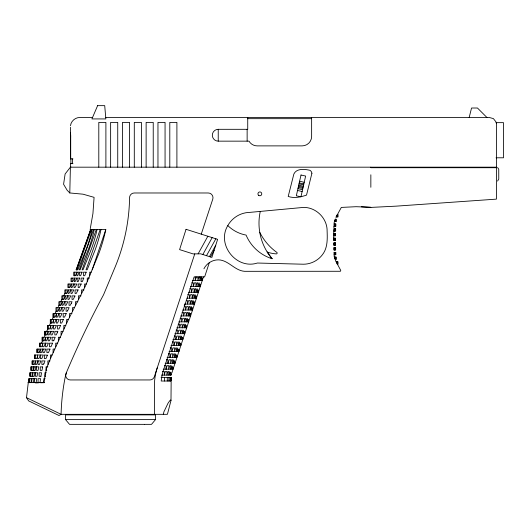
<?xml version="1.0" encoding="UTF-8"?>
<svg xmlns="http://www.w3.org/2000/svg" width="530" height="530" viewBox="0 0 530 530"><rect width="100%" height="100%" fill="white"/><g stroke="black" fill="none" stroke-linecap="round" stroke-linejoin="round"><path stroke-width="0.79" d="M333.642 236.479L333.635 240.534L335.523 240.534L335.523 238.169L333.635 238.169M90.279 228.609L92.929 213.577L94.082 197.345L83.038 194.185L69.794 192.96L70.397 167.182L496.398 167.182M333.887 227.814L334.218 222.044M171.144 381.978L170.991 400.488L167.42 414.327L61.083 414.327L26.5 397.666L28.262 382.633M31.297 382.633L31.793 378.996M33.39 382.633L33.94 378.678M36.133 382.633L36.689 378.678L28.872 378.678L28.872 382.633M40.008 382.633L40.578 378.678L38.087 378.678L38.087 382.633M32.211 376.307L32.794 372.762L32.834 376.307M34.894 372.762L34.304 376.307L29.885 376.307L29.885 372.762L37.65 372.762L37.054 376.307L35.43 376.307L35.43 372.762M33.211 370.391L33.874 366.839M35.98 366.839L35.318 370.391L30.972 370.391L30.972 366.839L38.743 366.839L38.08 370.391L36.557 370.391L36.557 366.839M70.477 125.716C71.007 121.132 75.253 117.408 79.864 117.481L92.538 117.481M90.04 229.576L105.795 229.576L105.278 232.034A168.772 168.772 0 0 1 98.858 253.486L85.376 286.147L67.641 321.008L50.973 357.511L46.448 368.476L43.824 382.633L43.824 378.678L45.123 378.678M90.126 231.279L90.266 230.669M90.776 231.477L91.213 229.576M92.154 229.576L91.451 232.604A148.665 148.665 0 0 1 86.92 247.43L77.903 269.81L76.174 269.81L90.663 229.576M94.28 229.576L93.479 233.041A150.54 150.54 0 0 1 88.888 248.06L80.129 269.81L79.321 269.81L93.532 229.576M97.056 229.576L96.122 233.624A153.004 153.004 0 0 1 91.458 248.888L83.038 269.81L82.097 269.81L96.281 229.576M100.992 229.576L99.872 234.445A156.489 156.489 0 0 1 95.095 250.054L87.159 269.81L86.032 269.81L100.163 229.576M469.183 117.481L471.548 108.014L477.464 108.014L486.931 117.481M171.163 373.908L170.819 375.108L170.819 372.418L170.024 375.108L169.825 371.557L168.772 375.108L168.772 371.557L167.924 371.557L166.91 375.108L166.91 371.557L165.254 371.557L164.293 375.108L164.293 371.557L162.352 371.557M163.313 414.327L163.889 411.876L168.05 403.184L169.732 400.799L170.693 399.971L170.991 400.488M194.762 253.89L154.429 376.439A4.73 4.73 0 0 1 149.851 379.95L70.391 379.95A4.73 4.73 0 0 1 65.654 375.214L66.356 372.696A918.218 918.218 0 0 1 103.569 294.746L115.407 266.345A188.879 188.879 0 0 0 129.552 199.247L129.565 197.716A4.73 4.73 0 0 1 134.295 192.98L208.27 192.98A4.73 4.73 0 0 1 212.841 198.935L201.254 234.147M166.056 369.085L167.189 365.64L168.706 365.64L168.706 369.191L169.872 365.64L170.6 365.64L170.6 369.191L171.773 365.64L171.879 369.191L172.694 366.72L172.694 369.191L173.071 368.058M167.97 363.275L169.136 359.724L170.653 359.724L170.653 363.275L171.819 359.724L172.548 359.724L172.548 363.275L173.721 359.724L173.827 363.275L174.642 360.804L174.642 363.275L175.006 362.175L175.006 363.275L165.181 363.275M169.944 357.273L171.084 353.808L172.601 353.808L172.601 357.359L173.767 353.808L174.496 353.808L174.496 357.359L175.669 353.808L175.774 357.359L176.589 354.888L176.589 357.359L176.96 356.226M171.859 351.443L173.032 347.892L174.549 347.892L174.549 351.443L175.715 347.892L176.444 347.892L176.444 351.443L177.722 347.892L177.722 351.443L178.458 349.204L178.458 351.443M173.926 345.169L174.98 341.976L176.497 341.976L176.497 345.527L177.663 341.976L178.391 341.976L178.391 345.527L179.557 341.976L179.67 345.527L180.485 343.049L180.485 345.527L180.856 344.394L180.856 345.527L170.991 345.527M175.781 339.531L176.927 336.06L178.444 336.06L178.444 339.611L179.61 336.06L180.339 336.06L180.339 339.611L181.505 336.06L181.618 339.611L182.433 337.133L182.433 339.611L182.797 338.504M196.398 276.892L195.232 280.443L195.232 276.892M182.333 327.779L183.506 324.227L184.294 324.227L184.294 327.779M184.341 321.69L185.454 318.311L186.096 318.311L186.096 321.862M192.171 297.893L193.238 294.64L193.973 294.64L193.973 298.191L195.139 294.64L195.252 298.191L196.06 295.72L196.06 298.191L196.438 297.058M194.119 291.977L195.186 288.724L195.915 288.724L195.915 292.275L197.193 288.724L197.193 292.275L198.008 289.804L197.968 292.275L198.386 291.142L198.386 292.275L188.567 292.275M199.081 276.892L197.915 280.443L197.882 276.892M184.294 327.593L185.493 324.227L185.493 327.779L186.368 325.175L186.368 327.779M186.182 321.862L187.348 318.311L187.554 321.862M188.19 315.767L189.382 312.395L189.382 315.94L190.204 313.528L190.111 315.94M200.983 276.892L199.83 280.39L199.83 276.892M187.554 321.577L188.276 319.385L188.276 321.862L188.647 320.723L188.647 321.862L178.776 321.862M201.122 280.344L201.903 277.965L201.903 280.443L202.321 279.184M179.021 349.966L178.537 351.443L178.557 350.953M184.751 332.562L184.38 333.695L184.38 331.217L183.565 333.695L183.453 330.144L182.287 333.695L182.287 330.144L181.558 330.144L180.392 333.695L180.392 330.144L178.875 330.144L177.702 333.695L177.702 330.144L176.053 330.144M186.368 327.646L186.692 326.672L186.692 327.779L176.874 327.779M190.224 315.94L190.595 314.807M184.327 304.896L184.327 306.473L185.493 306.473L185.493 310.023L186.659 306.473L188.177 306.473L188.177 310.023L189.349 306.473L190.078 306.473L190.078 310.023L191.356 306.473L191.356 310.023L192.171 307.552L192.171 310.023L192.536 308.897L192.536 310.023L182.724 310.023M194.51 302.908L194.126 304.081L194.126 301.61L193.304 304.107L193.192 300.556L192.026 304.107L192.006 300.556L191.297 300.556L190.124 304.107L190.124 300.556L188.607 300.556L187.441 304.107L187.441 300.556L186.242 300.556M171.852 372.888L178.908 351.443M179.021 351.105L202.281 280.443L202.321 278.926M202.321 280.317L203.447 276.892M209.317 262.655L204.626 276.892L194.126 276.892L163.094 371.245A50.337 50.337 0 0 0 161.352 379.659L161.206 381.024L171.243 381.024L171.243 377.479L161.094 377.479M92.187 269.81L105.795 229.576M76.26 269.81L90.743 229.576M91.458 229.576L76.949 269.81L77.188 269.16M35.265 362.142L34.397 364.474L32.158 364.474L32.158 360.923L40.837 360.923L39.472 364.474L38.008 364.474L38.008 360.923M66.29 372.848L65.144 377.406A221.023 221.023 0 0 0 61.083 414.327L58.982 415.513L28.62 400.879L26.5 397.666M227.814 225.575C216.28 244.41 236.367 269.869 257.368 263.032L303.452 264.218C310.706 264.212 317.808 260.707 322.227 254.956C327.686 248.265 327.421 239.209 327.116 231.087C327.381 218.433 316.099 207.15 303.452 207.415L250.001 212.364A25.824 25.824 0 0 0 227.814 225.575A34.953 34.953 0 0 0 246.079 235.081A41.804 41.804 0 0 0 272.115 258.746A54.709 54.709 0 0 1 260.276 211.41M37.922 360.923L36.596 364.474L35.265 364.474L35.265 360.923M76.194 269.81L76.731 268.491M74.498 275.726L74.73 275.156M74.392 278.402L72.802 281.642L71.04 281.642L71.04 278.091L76.744 278.091L75.121 281.642L74.392 281.642L74.392 278.091M76.857 272.374L75.485 275.726L73.71 275.726L73.71 272.175L79.162 272.175L77.711 275.726L76.857 275.726L76.857 272.175M37.617 356.312L36.676 358.558L34.463 358.558L34.463 355.007L43.314 355.007L41.83 358.558L40.406 358.558L40.406 355.007L38.909 358.558L37.617 358.558L37.617 355.007M40.141 350.33L39.154 352.642L36.981 352.642L36.981 349.091L45.838 349.091L44.315 352.642L42.937 352.642L42.937 349.091M42.91 349.091L41.386 352.642L40.141 352.642L40.141 349.091M41.453 343.175L42.493 340.81M42.678 344.414L41.684 346.726L39.551 346.726L39.551 343.175L48.409 343.175L46.852 346.726L45.52 346.726L45.52 343.175M45.348 338.339L44.262 340.81L42.168 340.81L42.168 337.259L51.026 337.259L49.449 340.81L48.157 340.81L48.157 337.259M45.467 343.175L43.924 346.726L42.678 346.726L42.678 343.175M44.387 336.504L45.11 334.894M46.706 331.343L47.766 328.984M48.018 332.376L46.885 334.894L44.825 334.894L44.825 331.343L53.689 331.343L52.092 334.894L50.84 334.894L50.84 331.343M48.078 337.259L46.508 340.81L45.348 340.81L45.348 337.259M50.741 331.343L49.138 334.894L48.018 334.894L48.018 331.343M49.409 325.427L50.496 323.061M50.741 326.407L49.555 328.978L47.528 328.978L47.528 325.427L56.412 325.427L54.782 328.978L53.57 328.978L53.57 325.427M53.451 325.427L51.821 328.978L50.741 328.978L50.741 325.427M52.159 319.51L53.272 317.139M53.504 320.451L52.285 323.061L50.297 323.061L50.297 319.51L59.188 319.51L57.512 323.061L56.346 323.061L56.346 319.51M56.213 319.51L54.544 323.061L53.504 323.061L53.504 319.51M335.927 217.34L341.32 207.415L356.08 206.707L370.848 207.243M54.948 313.594L56.094 311.223M56.326 314.462L55.06 317.139L53.113 317.139L53.113 313.594L62.01 313.594L60.307 317.139L59.168 317.139L59.168 313.594M59.201 308.506L57.889 311.223L55.968 311.223L55.968 307.678L64.879 307.678L63.149 311.223L62.056 311.223L62.056 307.678M59.029 313.594L57.333 317.139L56.326 317.139L56.326 313.594M58.327 306.592L58.962 305.306M60.712 301.755L61.878 299.39L61.831 295.839L70.781 295.839L68.993 299.39L67.972 299.39L67.972 295.839M59.751 305.306L59.936 304.935M62.123 302.557L60.764 305.306L58.876 305.306L58.876 301.755L67.8 301.755L66.045 305.306L64.991 305.306L64.991 301.755M61.884 307.678L60.168 311.223L59.201 311.223L59.201 307.678M64.806 301.755L63.05 305.306L62.123 305.306L62.123 301.755M63.666 295.839L64.859 293.474L64.846 289.923L73.816 289.923L71.987 293.474L71.007 293.474L71.007 289.923M62.672 299.39L62.891 298.947M65.654 293.474L65.906 292.971M65.091 296.608L63.686 299.39L61.831 299.39M67.774 295.839L65.985 299.39L65.091 299.39L65.091 295.839M68.688 287.558L68.98 286.995M68.112 290.659L66.674 293.474L64.846 293.474M70.801 289.923L68.973 293.474L68.112 293.474L68.112 289.923M71.775 281.642L72.106 281.013M71.192 284.696L69.715 287.558L67.919 287.558L67.919 284.007L76.903 284.007L75.041 287.558L74.081 287.558L74.081 284.007M73.869 284.007L72.02 287.558L71.192 287.558L71.192 284.007M198.121 253.844L207.846 236.241M202.838 254.519L212.172 237.619M206.508 255.685L215.843 238.785M209.449 256.619L215.756 245.204M210.483 256.951L214.113 250.365M203.924 268.809C206.548 263.417 212.325 259.839 218.314 259.846C229.126 260.018 235.399 272.102 246.649 271.32L340.419 271.281L340.783 270.466L335.927 261.396L334.218 256.692L333.966 252.366L335.854 252.366L335.854 254.731L334.092 254.731M70.397 167.182L65.117 173.999L63.58 184.274L67.151 190.25L69.794 192.96M144.412 424.351L69.543 424.351L65.561 419.614L65.561 414.884L155.495 414.884L155.495 419.614L151.514 424.351L144.683 424.351M497.591 181.075L498.77 179.014L498.75 169.242L497.591 167.493M35.437 382.905L38.465 382.826M40.73 382.759L44.513 382.653M105.728 117.481L489.303 117.481L493.403 118.614L496.027 121.966M247.729 118.667L311.633 118.667M496.06 122.649L503.5 122.649L503.5 157.794L496.06 157.794M311.633 117.481L311.633 136.415A9.467 9.467 0 0 1 302.166 145.882L257.196 145.882A9.467 9.467 0 0 1 249.001 141.152L218.234 141.152A5.916 5.916 0 0 1 212.318 135.236A5.916 5.916 0 0 1 218.234 129.313L247.729 129.313L247.729 117.481M70.397 158.662L70.868 158.662M72.961 158.901L70.397 158.901L70.397 127.26M72.961 163.631L70.477 163.631L70.477 166.943M70.397 166.943L70.947 166.943M370.848 167.659L496.398 167.659L370.848 167.659L370.848 167.182M337.292 214.498L338.047 214.498L338.047 216.869L336.152 216.869M334.099 223.965L335.861 223.965L335.861 226.33L333.966 226.33M333.761 231.067L335.656 231.067L335.656 228.702L333.854 228.702L333.655 235.797L335.55 235.797L335.55 233.432L333.695 233.432M334.364 257.103L336.258 257.103L336.258 259.468L335.225 259.468M336.139 261.833L338.027 261.833L338.027 264.198L337.272 264.198M91.2 272.175L89.722 272.175L89.722 275.726M89.477 278.091L87.258 278.091L87.258 281.642M192.41 280.443L202.321 280.443M191.754 282.808L193.284 282.808L193.284 286.359L194.45 282.808L195.968 282.808L195.968 286.359L197.133 282.808L197.862 282.808L197.862 286.359L199.141 282.808L199.141 286.359L199.956 283.888L199.956 286.359L200.32 285.253L200.32 286.359L190.462 286.359M86.489 284.007L84.628 284.007L84.628 287.558M189.806 288.724L191.337 288.724L191.337 292.275L192.503 288.724L194.119 288.724L194.119 292.275M83.972 289.923L81.501 289.923L81.501 293.474M187.627 294.64L189.389 294.64L189.389 298.191L190.555 294.64L192.171 294.64L192.171 298.191M81.063 295.839L78.394 295.839L78.42 299.39M187.03 298.191L196.438 298.191L196.438 296.754M77.89 301.755L75.406 301.755L75.406 305.306M184.327 304.107L194.51 304.107L194.51 302.63M74.213 307.678L72.444 307.678L72.444 311.223M182.009 312.395L183.506 312.395L183.506 315.94L184.712 312.395L186.209 312.395L186.209 315.94L187.401 312.395L188.19 312.395L188.19 315.94M72.014 313.594L69.529 313.594L69.529 317.139M180.723 315.94L190.595 315.94L190.595 313.8M180.067 318.311L181.591 318.311L181.591 321.862L182.764 318.311L184.341 318.311L184.341 321.862M68.377 319.51L66.661 319.51L66.661 323.061M178.1 324.227L179.584 324.227L179.584 327.779L180.823 324.227L182.207 324.227L182.207 327.779M65.853 325.427L63.845 325.427L63.845 328.978M63.096 331.343L61.083 331.343L61.083 334.894M174.887 333.695L184.751 333.695L184.751 332.257M174.237 336.06L175.781 336.06L175.781 339.611M60.393 337.259L58.373 337.259L58.373 340.81M172.939 339.611L182.797 339.611L182.797 338.186M172.323 341.976L173.926 341.976L173.926 345.527M57.737 343.175L55.716 343.175L55.716 346.726M170.209 347.892L171.746 347.892L171.746 351.443M54.656 349.091L53.099 349.091L53.099 352.642M169.043 351.443L179.021 351.443L179.021 349.482M168.401 353.808L169.944 353.808L169.944 357.359M52.066 355.007L50.529 355.007L50.529 358.558M167.096 357.359L176.96 357.359L176.96 355.921M166.407 359.724L167.858 359.724L167.858 363.275M49.992 360.923L47.826 360.923L48.005 364.474M164.366 365.64L166.056 365.64L166.056 369.191M47.872 366.839L46.057 366.839L46.057 370.391L46.799 370.391M163.2 369.191L173.071 369.191L173.071 367.754M46.289 372.762L44.898 372.762L44.898 376.307L45.567 376.307M161.597 375.108L171.163 375.108L171.163 373.69M27.938 382.633L44.427 382.633M65.561 419.614L155.495 419.614M361.38 206.806L370.848 207.415L396.188 206.144L496.398 199.134L496.398 122.41M299.616 181.233L304.233 182.274M299.238 182.883L303.856 183.93M299.019 183.85L303.637 184.89M298.721 185.195L303.339 186.235M298.469 186.288L303.087 187.328M298.224 187.381L302.842 188.428M297.94 188.647L302.557 189.687M297.529 190.469L302.146 191.509M270.803 257.765L272.115 258.746L267.153 251.942M496.153 122.41L496.398 123.656M70.397 132.321L70.497 133.408A4.744 0.927 -90 0 1 70.702 137.336L70.702 158.662M370.848 174.787L370.848 187.295M337.577 214.498L337.577 216.869M337.557 261.833L337.557 264.198M337.1 214.895L337.1 216.869M337.087 261.833L337.087 263.801M336.63 215.882L336.63 216.869M336.61 261.833L336.61 262.82M335.801 219.234L335.801 221.6M335.788 257.103L335.788 259.468M335.324 219.234L335.324 221.6M335.384 223.965L335.384 226.33M335.384 252.366L335.384 254.731M335.311 257.103L335.311 259.468M335.185 228.702L335.185 231.067M335.112 242.899L335.112 245.264M335.185 247.636L335.185 250.001M335.073 233.432L335.073 235.797M335.053 238.169L335.053 240.534M334.914 223.965L334.914 226.33M334.907 252.366L334.907 254.731M334.854 220.294L334.854 221.6M334.841 257.103L334.841 258.401M334.708 228.702L334.708 231.067M334.642 242.899L334.642 245.264M334.708 247.636L334.708 250.001M334.602 233.432L334.602 235.797M334.582 238.169L334.582 240.534M334.437 223.965L334.437 226.33M334.437 252.366L334.437 254.731M334.238 228.702L334.238 231.067M334.238 247.636L334.238 250.001M334.125 233.432L334.125 235.797M334.105 238.169L334.105 240.534M334.165 242.899L334.165 245.264M247.139 129.313L247.139 141.152M218.234 129.313L218.234 141.152M201.122 276.892L201.122 280.443M192.198 309.5L192.198 310.023M180.505 345.037L180.505 345.527M176.901 167.182L176.901 122.39L169.799 122.39L169.799 167.182M170.998 377.479L170.998 381.024M170.872 377.479L170.872 381.024M170.017 377.479L170.017 381.024M168.898 377.479L168.898 381.024M167.281 377.479L167.281 381.024M165.062 167.182L165.062 122.39L157.966 122.39L157.966 167.182M164.479 377.479L164.479 381.024M154.429 414.327L154.429 386.966A56.922 56.922 0 0 1 157.264 367.82M153.23 167.182L153.23 122.39L146.128 122.39L146.128 167.182M141.397 167.182L141.397 122.39L134.295 122.39L134.295 167.182M129.565 167.182L129.565 122.39L122.463 122.39L122.463 167.182M117.733 167.182L117.733 122.39L110.631 122.39L110.631 167.182M105.894 167.182L105.894 122.39L98.799 122.39L98.799 167.182M74.73 272.175L74.73 275.726M72.491 158.901L72.491 163.631M72.106 278.091L72.106 281.642M70.868 158.901L70.868 163.73M68.98 284.007L68.98 287.558M65.906 289.923L65.906 293.474M62.891 295.839L62.891 299.39M59.936 301.755L59.936 305.306M57.021 307.678L57.021 311.223M54.153 313.594L54.153 317.139M53.199 313.594L53.199 317.139M51.337 319.51L51.337 323.061M50.39 319.51L50.39 323.061M48.574 325.427L48.574 328.978M47.62 325.427L47.62 328.978M45.865 331.343L45.865 334.894M44.911 331.343L44.911 334.894M43.202 337.259L43.202 340.81M42.261 337.259L42.261 340.81M40.585 343.175L40.585 346.726M39.631 343.175L39.631 346.726M38.008 349.091L38.008 352.642M37.06 349.091L37.06 352.642M35.49 355.007L35.49 358.558M34.543 355.007L34.543 358.558M34.41 378.678L34.41 382.633M33.94 366.839L33.94 370.391M33.171 360.923L33.171 364.474M32.211 360.923L32.211 364.474M31.939 366.839L31.939 370.391M31.793 378.678L31.793 382.633M31.051 366.839L31.051 370.391M30.839 372.762L30.839 376.307M30.011 372.762L30.011 376.307M29.826 378.678L29.826 382.633M28.945 378.678L28.945 382.633M259.766 232.345A54.709 54.709 0 0 0 275.772 251.631L276.885 252.399A0.868 0.868 0 0 1 276.209 253.897A41.804 41.804 0 0 1 267.312 252.181M311.925 173.224L306.532 195.093C300.729 197.114 294.17 198.531 288.207 196.451L293.852 174.045C296.561 168.123 304.863 169.096 310.09 170.355L311.362 171.627L311.925 173.224M40.942 376.274L39.114 376.307L39.114 372.762L41.545 372.762L40.942 376.274M42.625 366.959L41.983 370.391L40.26 370.391L40.26 366.839L42.625 366.959M301.014 175.013L296.33 195.789L300.947 196.829L305.631 176.053L301.014 175.013M186.043 229.311L179.59 249.61L193.119 253.916L200.605 253.81L211.881 257.394L217.618 239.348L186.043 229.311M335.238 219.234L334.377 221.6L336.272 221.6L336.272 219.234L335.238 219.234M43.963 363.348L43.546 364.474L41.89 364.474L41.89 360.923L44.97 360.923L43.963 363.348M79.652 278.091L78.148 281.642L77.168 281.642L77.168 278.091L79.652 278.091M82.07 272.175L80.62 275.726L79.632 275.726L79.632 272.175L82.07 272.175M83.773 278.091L82.322 281.642L81.103 281.642L81.103 278.091L83.773 278.091M86.191 272.175L84.74 275.726L83.568 275.726L83.568 272.175L86.191 272.175M47.369 355.193L45.964 358.558L44.354 358.558L44.354 355.007L47.369 355.193M97.613 105.649L91.915 118.925L105.854 118.925L104.715 105.649L97.613 105.649M49.986 349.091L48.462 352.642L46.898 352.642L46.898 349.091L49.986 349.091M52.569 343.175L51.012 346.726L49.489 346.726L49.489 343.175L52.569 343.175M53.861 340.227L53.609 340.81L52.132 340.81L52.132 337.259L55.199 337.259L53.861 340.227M57.213 332.787L56.266 334.894L54.828 334.894L54.828 331.343L57.883 331.343L57.213 332.787M60.605 325.427L58.969 328.978L57.578 328.978L57.578 325.427L60.605 325.427M63.395 319.51L61.718 323.061L60.367 323.061L60.367 319.51L63.395 319.51M66.23 313.594L64.521 317.139L63.209 317.139L63.209 313.594L66.23 313.594M67.661 310.626L67.376 311.223L66.098 311.223L66.098 307.678L69.119 307.678L67.661 310.626M71.278 303.293L70.285 305.306L69.046 305.306L69.046 301.755L72.053 301.755L71.278 303.293M74.962 295.992L73.246 299.39L72.047 299.39L72.047 295.839L74.962 295.992M78.089 289.923L76.26 293.474L75.094 293.474L75.094 289.923L78.089 289.923M81.196 284.007L79.328 287.558L78.195 287.558L78.195 284.007L81.196 284.007M335.583 242.899L333.655 242.899L333.695 245.264L335.583 245.264L335.583 242.899M335.656 247.636L333.761 247.636L333.854 250.001L335.656 250.001L335.656 247.636M258.786 195.444A1.915 1.915 0 0 0 261.767 193.973A1.915 1.915 0 0 0 259.004 192.132A1.915 1.915 0 0 0 258.786 195.444"/></g></svg>
